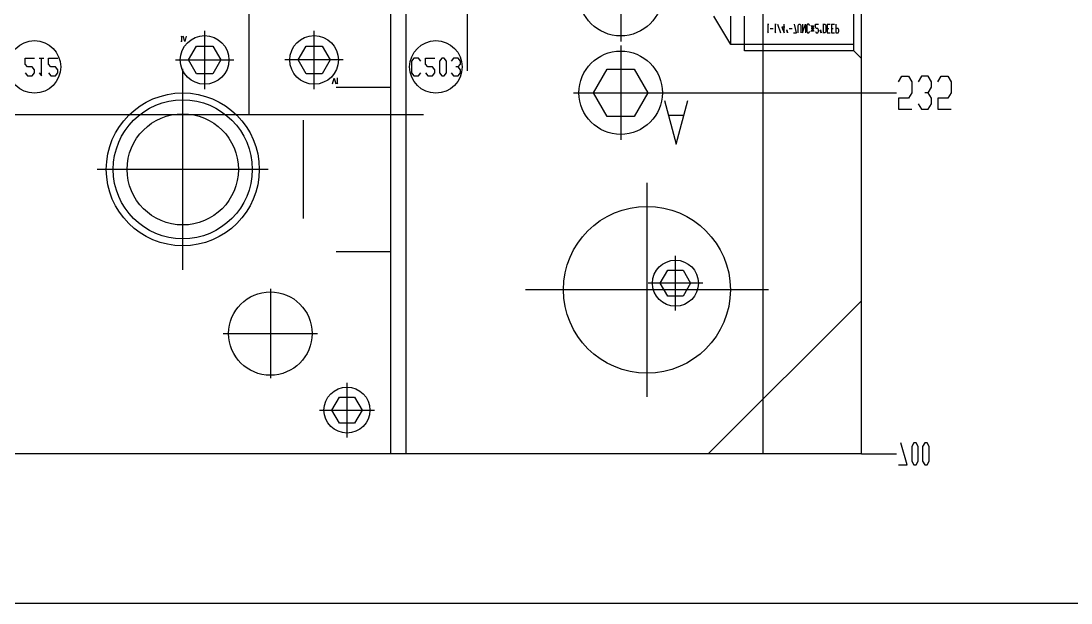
# Model space of a CAD drawing. Header units: millimetres. Extents: x -1 to 1014, y -756 to 757.
# Drawn here: x 228.3 to 357.1, y 11.3 to 82.7 of the extents above; entities that cross this region are included whole.
import ezdxf

# ---------------------------------------------------------------- set-up
doc = ezdxf.new("R2010")
doc.units = ezdxf.units.MM

# ---------------------------------------------------------------- blocks, each defined once
blk = doc.blocks.new('blockName2')
for points in [[(10.0392, 11.2879), (1013.96, 11.2879), (1013.96, 756.712), (10.0392, 756.712), (10.0392, 11.2879)], [(273.685, 29.578), (273.685, 405.569)], [(275.565, 29.578), (275.565, 405.569)], [(319.341, 29.578), (319.341, 405.569)], [(331.426, 29.578), (331.426, 400.198)], [(283.085, 76.5769), (283.085, 204.145)], [(301.884, 91.775), (301.884, 80.1784)], [(256.259, 88.9397), (256.259, 71.2056)], [(330.486, 79.0276), (330.486, 87.5545)], [(317.97, 79.8064), (315.395, 79.8064), (313.322, 83.291)], [(315.395, 79.8064), (315.395, 83.291)], [(330.488, 79.0262), (317.058, 79.0262), (317.058, 83.291)], [(250.857, 81.501), (250.857, 74.3384)], [(264.285, 74.3384), (264.285, 81.501)], [(319.879, 81.4137), (319.969, 81.2346), (319.969, 82.3089)], [(319.879, 82.3089), (320.058, 82.3089)], [(320.237, 81.7718), (320.595, 81.7718)], [(320.774, 81.4137), (320.864, 81.2346), (320.864, 82.3089)], [(320.774, 82.3089), (320.953, 82.3089)], [(321.132, 82.3089), (321.49, 81.2346)], [(322.028, 81.9508), (321.67, 81.9508), (321.938, 81.2346), (321.938, 82.3089)], [(322.207, 81.5927), (322.296, 81.2346)], [(322.386, 81.2346), (322.296, 81.5927)], [(322.565, 81.7718), (322.923, 81.7718)], [(323.102, 81.2346), (323.46, 81.2346), (323.191, 82.3089)], [(323.639, 81.2346), (323.639, 82.1299), (323.729, 82.3089), (323.908, 82.3089), (323.997, 82.1299), (323.997, 81.2346)], [(324.176, 82.3089), (324.176, 81.2346), (324.534, 82.3089), (324.534, 81.2346)], [(325.071, 82.1299), (324.982, 82.3089), (324.803, 82.3089), (324.713, 82.1299), (324.713, 81.4137), (324.803, 81.2346), (324.982, 81.2346), (325.071, 81.4137)], [(325.608, 81.4137), (325.25, 82.1299)], [(325.25, 81.4137), (325.608, 82.1299)], [(325.608, 81.7718), (325.25, 81.7718)], [(325.429, 82.1299), (325.429, 81.4137)], [(325.787, 81.4137), (325.877, 81.2346), (326.056, 81.2346), (326.146, 81.4137), (326.146, 81.5927), (326.056, 81.7718), (325.877, 81.7718), (325.787, 81.9508), (325.787, 82.3089), (326.146, 82.3089)], [(326.325, 81.5927), (326.414, 81.2346)], [(326.504, 81.2346), (326.414, 81.5927)], [(326.683, 82.3089), (326.951, 82.3089), (327.041, 82.1299), (327.041, 81.4137), (326.951, 81.2346), (326.683, 81.2346)], [(326.772, 81.2346), (326.772, 82.3089)], [(327.22, 82.3089), (327.22, 81.2346), (327.578, 81.2346)], [(327.22, 82.3089), (327.578, 82.3089)], [(327.22, 81.7718), (327.399, 81.7718)], [(327.757, 82.3089), (327.757, 81.2346), (328.115, 81.2346)], [(327.757, 82.3089), (328.115, 82.3089)], [(327.757, 81.7718), (327.936, 81.7718)], [(328.294, 82.3089), (328.294, 81.2346), (328.563, 81.2346), (328.652, 81.4137), (328.652, 81.5927), (328.563, 81.7718), (328.294, 81.7718)], [(248.07, 80.1691), (247.936, 80.1691)], [(248.07, 80.7286), (248.003, 80.8405), (248.003, 80.1691)], [(248.607, 80.8405), (248.406, 80.1691), (248.205, 80.8405)], [(251.841, 79.6251), (252.826, 77.9197), (251.841, 76.2143), (249.872, 76.2143), (248.888, 77.9197), (249.872, 79.6251), (251.841, 79.6251)], [(263.3, 76.2143), (262.316, 77.9197), (263.3, 79.6251), (265.27, 79.6251), (266.254, 77.9197), (265.27, 76.2143), (263.3, 76.2143)], [(301.884, 79.6896), (301.884, 68.0929)], [(330.486, 79.8064), (317.97, 79.8064)], [(330.486, 79.0276), (331.426, 78.0876)], [(228.834, 76.3415), (229.121, 75.9834), (229.694, 75.9834), (229.98, 76.3415), (229.98, 76.6996), (229.694, 77.0577), (229.121, 77.0577), (228.834, 77.4158), (228.834, 78.132), (229.98, 78.132)], [(230.553, 76.3415), (230.84, 75.9834), (230.84, 78.132)], [(230.553, 78.132), (231.126, 78.132)], [(231.699, 76.3415), (231.985, 75.9834), (232.558, 75.9834), (232.845, 76.3415), (232.845, 76.6996), (232.558, 77.0577), (231.985, 77.0577), (231.699, 77.4158), (231.699, 78.132), (232.845, 78.132)], [(247.275, 77.9197), (254.438, 77.9197)], [(267.866, 77.9197), (260.704, 77.9197)], [(277.361, 77.7739), (277.074, 78.132), (276.501, 78.132), (276.215, 77.7739), (276.215, 76.3415), (276.501, 75.9834), (277.074, 75.9834), (277.361, 76.3415)], [(277.934, 76.3415), (278.22, 75.9834), (278.793, 75.9834), (279.079, 76.3415), (279.079, 76.6996), (278.793, 77.0577), (278.22, 77.0577), (277.934, 77.4158), (277.934, 78.132), (279.079, 78.132)], [(279.939, 78.132), (279.652, 77.7739), (279.652, 76.3415), (279.939, 75.9834), (280.225, 75.9834), (280.512, 76.3415), (280.512, 77.7739), (280.225, 78.132), (279.939, 78.132)], [(281.944, 77.0577), (282.231, 77.4158), (282.231, 77.7739), (281.944, 78.132), (281.371, 78.132), (281.085, 77.7739)], [(248.171, 52.1479), (248.171, 76.835)], [(281.085, 76.3415), (281.371, 75.9834), (281.944, 75.9834), (282.231, 76.3415), (282.231, 76.6996), (281.944, 77.0577), (281.658, 77.0577)], [(303.558, 76.7904), (305.232, 73.8912), (303.558, 70.9921), (300.21, 70.9921), (298.536, 73.8912), (300.21, 76.7904), (303.558, 76.7904)], [(266.534, 74.9989), (266.736, 75.6704), (266.937, 74.9989)], [(267.071, 75.1108), (267.139, 74.9989), (267.139, 75.6704)], [(267.071, 75.6704), (267.206, 75.6704)], [(335.965, 75.2341), (336.368, 75.9055), (337.174, 75.9055), (337.577, 75.2341), (337.577, 73.8912), (337.174, 73.2198), (335.965, 73.2198), (335.965, 71.877), (337.577, 71.877)], [(339.591, 73.8912), (339.994, 74.5627), (339.994, 75.2341), (339.591, 75.9055), (338.785, 75.9055), (338.383, 75.2341)], [(340.8, 75.2341), (341.203, 75.9055), (342.008, 75.9055), (342.411, 75.2341), (342.411, 73.8912), (342.008, 73.2198), (340.8, 73.2198), (340.8, 71.877), (342.411, 71.877)], [(266.971, 74.5627), (273.685, 74.5627)], [(296.086, 73.8912), (307.682, 73.8912)], [(307.682, 73.8912), (335.697, 73.8912)], [(338.383, 72.5484), (338.785, 71.877), (339.591, 71.877), (339.994, 72.5484), (339.994, 73.2198), (339.591, 73.8912), (339.188, 73.8912)], [(307.265, 72.9493), (308.697, 67.578), (310.13, 72.9493)], [(89.7177, 71.2056), (277.713, 71.2056)], [(307.802, 71.1589), (309.593, 71.1589)], [(262.942, 70.5342), (262.942, 58.4488)], [(258.662, 64.4915), (237.68, 64.4915)], [(305.107, 62.8487), (305.107, 36.5921)], [(266.971, 54.4203), (273.685, 54.4203)], [(308.598, 47.169), (308.598, 53.8831)], [(307.668, 48.9147), (306.738, 50.5261), (307.668, 52.1375), (309.529, 52.1375), (310.459, 50.5261), (309.529, 48.9147), (307.668, 48.9147)], [(311.955, 50.5261), (305.241, 50.5261)], [(258.914, 49.8247), (258.914, 38.8735)], [(320.012, 49.7204), (290.202, 49.7204)], [(331.426, 48.3776), (312.627, 29.578)], [(253.118, 44.3491), (264.709, 44.3491)], [(268.313, 38.3064), (268.313, 31.5922)], [(269.244, 36.5607), (270.174, 34.9493), (269.244, 33.3379), (267.383, 33.3379), (266.453, 34.9493), (267.383, 36.5607), (269.244, 36.5607)], [(264.956, 34.9493), (271.671, 34.9493)], [(335.965, 28.2352), (337.04, 28.2352), (336.234, 30.9208)], [(337.845, 30.9208), (337.577, 30.4732), (337.577, 28.6828), (337.845, 28.2352), (338.114, 28.2352), (338.383, 28.6828), (338.383, 30.4732), (338.114, 30.9208), (337.845, 30.9208)], [(339.188, 30.9208), (338.92, 30.4732), (338.92, 28.6828), (339.188, 28.2352), (339.457, 28.2352), (339.725, 28.6828), (339.725, 30.4732), (339.457, 30.9208), (339.188, 30.9208)], [(331.426, 29.578), (36.0047, 29.578)], [(331.426, 29.578), (335.697, 29.578)]]:
    blk.add_lwpolyline(points)
for centre, radius in [((301.884, 85.9767), 5.1162), ((229.98, 77.0577), 3.2228), ((250.857, 77.9197), 2.9844), ((264.285, 77.9197), 2.9844), ((279.223, 77.0577), 3.2228), ((301.884, 73.8912), 5.1162), ((248.171, 64.4915), 9.3796), ((248.171, 64.4915), 8.5269), ((248.171, 64.4915), 6.8216), ((305.107, 49.7204), 10.2323), ((308.598, 50.5261), 2.8199), ((258.914, 44.3491), 5.1162), ((268.313, 34.9493), 2.8199)]:
    blk.add_circle(centre, radius)

msp = doc.modelspace()

# ---------------------------------------------------------------- block references
msp.add_blockref('blockName2', (0, 0))

doc.saveas('drawing.dxf')
